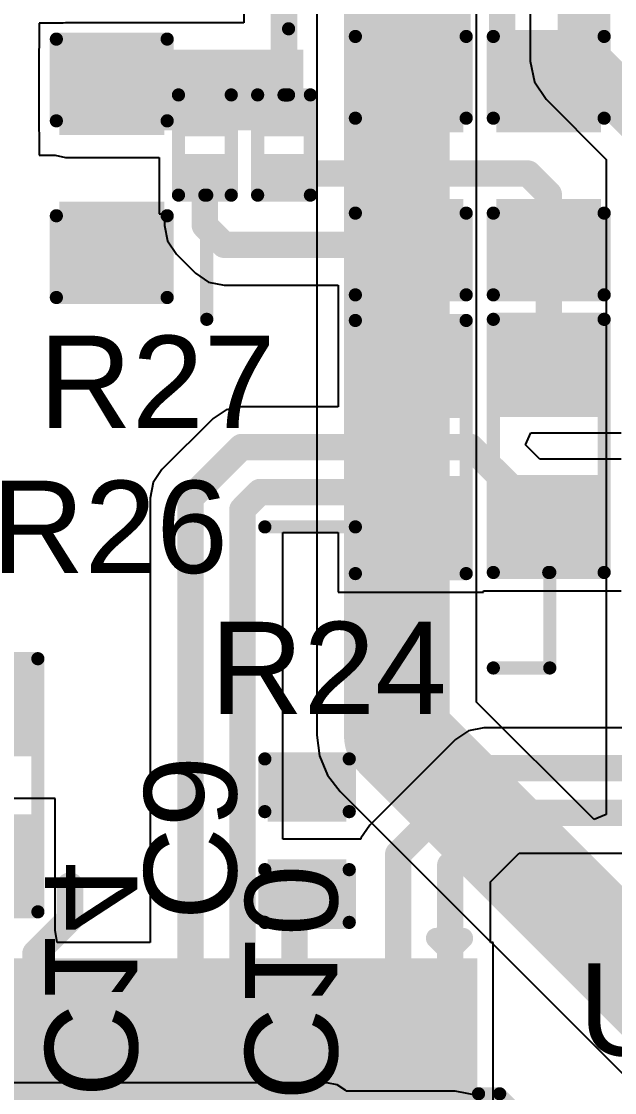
# Model space of a CAD drawing. Header units: inches. Extents: x -0.8 to 12, y -0.1 to 3.7.
# Drawn here: x 0.2898 to 0.5145, y 0.7085 to 1.1147 of the extents above; entities that cross this region are included whole.
import ezdxf

# ---------------------------------------------------------------- set-up
doc = ezdxf.new("R2010")
doc.units = ezdxf.units.IN
doc.header["$MEASUREMENT"] = 0
for name, color, linetype in [('Bottom Layer', 5, 'Continuous'), ('Bottom Overlay', 54, 'Continuous'), ('Top Layer', 1, 'Continuous'), ('Top Overlay', 2, 'Continuous'), ('Top Paste', 8, 'Continuous'), ('Top Solder', 216, 'Continuous')]:
    doc.layers.add(name, color=color, linetype=linetype)
doc.styles.add('Arial', font='', dxfattribs={"height": 0.2})
doc.styles.get('Arial').set_extended_font_data('Arial')

# ---------------------------------------------------------------- blocks, each defined once
blk = doc.blocks.new('48_LQFP__7X7___9')
at = {"layer": 'Top Layer'}
for points in [[(-0.10197, 0.19134), (-0.10197, 0.14331), (-0.11457, 0.14331), (-0.11457, 0.19134)], [(-0.08228, 0.19134), (-0.08228, 0.14331), (-0.09488, 0.14331), (-0.09488, 0.19134)], [(-0.0626, 0.19134), (-0.0626, 0.14331), (-0.0752, 0.14331), (-0.0752, 0.19134)], [(-0.04291, 0.19134), (-0.04291, 0.14331), (-0.05551, 0.14331), (-0.05551, 0.19134)], [(-0.02323, 0.19134), (-0.02323, 0.14331), (-0.03583, 0.14331), (-0.03583, 0.19134)], [(-0.00354, 0.19134), (-0.00354, 0.14331), (-0.01614, 0.14331), (-0.01614, 0.19134)], [(0.01614, 0.19134), (0.01614, 0.14331), (0.00354, 0.14331), (0.00354, 0.19134)], [(0.03583, 0.19134), (0.03583, 0.14331), (0.02323, 0.14331), (0.02323, 0.19134)], [(0.05551, 0.19134), (0.05551, 0.14331), (0.04291, 0.14331), (0.04291, 0.19134)], [(0.0752, 0.19134), (0.0752, 0.14331), (0.0626, 0.14331), (0.0626, 0.19134)], [(0.09488, 0.19134), (0.09488, 0.14331), (0.08228, 0.14331), (0.08228, 0.19134)], [(0.11457, 0.19134), (0.11457, 0.14331), (0.10197, 0.14331), (0.10197, 0.19134)], [(-0.14331, 0.11457), (-0.14331, 0.10197), (-0.19134, 0.10197), (-0.19134, 0.11457)], [(0.19134, 0.11457), (0.19134, 0.10197), (0.14331, 0.10197), (0.14331, 0.11457)], [(-0.14331, 0.09488), (-0.14331, 0.08228), (-0.19134, 0.08228), (-0.19134, 0.09488)], [(0.19134, 0.09488), (0.19134, 0.08228), (0.14331, 0.08228), (0.14331, 0.09488)], [(-0.14331, 0.0752), (-0.14331, 0.0626), (-0.19134, 0.0626), (-0.19134, 0.0752)], [(0.19134, 0.0752), (0.19134, 0.0626), (0.14331, 0.0626), (0.14331, 0.0752)], [(-0.14331, 0.05551), (-0.14331, 0.04291), (-0.19134, 0.04291), (-0.19134, 0.05551)], [(0.19134, 0.05551), (0.19134, 0.04291), (0.14331, 0.04291), (0.14331, 0.05551)], [(-0.14331, 0.03583), (-0.14331, 0.02323), (-0.19134, 0.02323), (-0.19134, 0.03583)], [(0.19134, 0.03583), (0.19134, 0.02323), (0.14331, 0.02323), (0.14331, 0.03583)], [(-0.14331, 0.01614), (-0.14331, 0.00354), (-0.19134, 0.00354), (-0.19134, 0.01614)], [(0.19134, 0.01614), (0.19134, 0.00354), (0.14331, 0.00354), (0.14331, 0.01614)], [(-0.14331, -0.00354), (-0.14331, -0.01614), (-0.19134, -0.01614), (-0.19134, -0.00354)], [(0.19134, -0.00354), (0.19134, -0.01614), (0.14331, -0.01614), (0.14331, -0.00354)], [(-0.14331, -0.02323), (-0.14331, -0.03583), (-0.19134, -0.03583), (-0.19134, -0.02323)], [(0.19134, -0.02323), (0.19134, -0.03583), (0.14331, -0.03583), (0.14331, -0.02323)], [(-0.14331, -0.04291), (-0.14331, -0.05551), (-0.19134, -0.05551), (-0.19134, -0.04291)], [(0.19134, -0.04291), (0.19134, -0.05551), (0.14331, -0.05551), (0.14331, -0.04291)], [(-0.14331, -0.0626), (-0.14331, -0.0752), (-0.19134, -0.0752), (-0.19134, -0.0626)], [(0.19134, -0.0626), (0.19134, -0.0752), (0.14331, -0.0752), (0.14331, -0.0626)], [(-0.14331, -0.08228), (-0.14331, -0.09488), (-0.19134, -0.09488), (-0.19134, -0.08228)], [(0.19134, -0.08228), (0.19134, -0.09488), (0.14331, -0.09488), (0.14331, -0.08228)], [(-0.14331, -0.10197), (-0.14331, -0.11457), (-0.19134, -0.11457), (-0.19134, -0.10197)], [(0.19134, -0.10197), (0.19134, -0.11457), (0.14331, -0.11457), (0.14331, -0.10197)], [(-0.10197, -0.14331), (-0.10197, -0.19134), (-0.11457, -0.19134), (-0.11457, -0.14331)], [(-0.08228, -0.14331), (-0.08228, -0.19134), (-0.09488, -0.19134), (-0.09488, -0.14331)], [(-0.0626, -0.14331), (-0.0626, -0.19134), (-0.0752, -0.19134), (-0.0752, -0.14331)], [(-0.04291, -0.14331), (-0.04291, -0.19134), (-0.05551, -0.19134), (-0.05551, -0.14331)], [(-0.02323, -0.14331), (-0.02323, -0.19134), (-0.03583, -0.19134), (-0.03583, -0.14331)], [(-0.00354, -0.14331), (-0.00354, -0.19134), (-0.01614, -0.19134), (-0.01614, -0.14331)], [(0.01614, -0.14331), (0.01614, -0.19134), (0.00354, -0.19134), (0.00354, -0.14331)], [(0.03583, -0.14331), (0.03583, -0.19134), (0.02323, -0.19134), (0.02323, -0.14331)], [(0.05551, -0.14331), (0.05551, -0.19134), (0.04291, -0.19134), (0.04291, -0.14331)], [(0.0752, -0.14331), (0.0752, -0.19134), (0.0626, -0.19134), (0.0626, -0.14331)], [(0.09488, -0.14331), (0.09488, -0.19134), (0.08228, -0.19134), (0.08228, -0.14331)], [(0.11457, -0.14331), (0.11457, -0.19134), (0.10197, -0.19134), (0.10197, -0.14331)]]:
    blk.add_hatch(color=1, dxfattribs=at).paths.add_polyline_path(points)
at = {"layer": 'Top Overlay'}
blk.add_hatch(color=2, dxfattribs=at).paths.add_polyline_path([(-0.14, 0.10099), (-0.131, 0.10099), (-0.131, 0.11799), (-0.14, 0.11799)])
at = {"layer": 'Top Paste'}
for points in [[(-0.10197, 0.19134), (-0.10197, 0.14331), (-0.11457, 0.14331), (-0.11457, 0.19134)], [(-0.08228, 0.19134), (-0.08228, 0.14331), (-0.09488, 0.14331), (-0.09488, 0.19134)], [(-0.0626, 0.19134), (-0.0626, 0.14331), (-0.0752, 0.14331), (-0.0752, 0.19134)], [(-0.04291, 0.19134), (-0.04291, 0.14331), (-0.05551, 0.14331), (-0.05551, 0.19134)], [(-0.02323, 0.19134), (-0.02323, 0.14331), (-0.03583, 0.14331), (-0.03583, 0.19134)], [(-0.00354, 0.19134), (-0.00354, 0.14331), (-0.01614, 0.14331), (-0.01614, 0.19134)], [(0.01614, 0.19134), (0.01614, 0.14331), (0.00354, 0.14331), (0.00354, 0.19134)], [(0.03583, 0.19134), (0.03583, 0.14331), (0.02323, 0.14331), (0.02323, 0.19134)], [(0.05551, 0.19134), (0.05551, 0.14331), (0.04291, 0.14331), (0.04291, 0.19134)], [(0.0752, 0.19134), (0.0752, 0.14331), (0.0626, 0.14331), (0.0626, 0.19134)], [(0.09488, 0.19134), (0.09488, 0.14331), (0.08228, 0.14331), (0.08228, 0.19134)], [(0.11457, 0.19134), (0.11457, 0.14331), (0.10197, 0.14331), (0.10197, 0.19134)], [(-0.14331, 0.11457), (-0.14331, 0.10197), (-0.19134, 0.10197), (-0.19134, 0.11457)], [(0.19134, 0.11457), (0.19134, 0.10197), (0.14331, 0.10197), (0.14331, 0.11457)], [(-0.14331, 0.09488), (-0.14331, 0.08228), (-0.19134, 0.08228), (-0.19134, 0.09488)], [(0.19134, 0.09488), (0.19134, 0.08228), (0.14331, 0.08228), (0.14331, 0.09488)], [(-0.14331, 0.0752), (-0.14331, 0.0626), (-0.19134, 0.0626), (-0.19134, 0.0752)], [(0.19134, 0.0752), (0.19134, 0.0626), (0.14331, 0.0626), (0.14331, 0.0752)], [(-0.14331, 0.05551), (-0.14331, 0.04291), (-0.19134, 0.04291), (-0.19134, 0.05551)], [(0.19134, 0.05551), (0.19134, 0.04291), (0.14331, 0.04291), (0.14331, 0.05551)], [(-0.14331, 0.03583), (-0.14331, 0.02323), (-0.19134, 0.02323), (-0.19134, 0.03583)], [(0.19134, 0.03583), (0.19134, 0.02323), (0.14331, 0.02323), (0.14331, 0.03583)], [(-0.14331, 0.01614), (-0.14331, 0.00354), (-0.19134, 0.00354), (-0.19134, 0.01614)], [(0.19134, 0.01614), (0.19134, 0.00354), (0.14331, 0.00354), (0.14331, 0.01614)], [(-0.14331, -0.00354), (-0.14331, -0.01614), (-0.19134, -0.01614), (-0.19134, -0.00354)], [(0.19134, -0.00354), (0.19134, -0.01614), (0.14331, -0.01614), (0.14331, -0.00354)], [(-0.14331, -0.02323), (-0.14331, -0.03583), (-0.19134, -0.03583), (-0.19134, -0.02323)], [(0.19134, -0.02323), (0.19134, -0.03583), (0.14331, -0.03583), (0.14331, -0.02323)], [(-0.14331, -0.04291), (-0.14331, -0.05551), (-0.19134, -0.05551), (-0.19134, -0.04291)], [(0.19134, -0.04291), (0.19134, -0.05551), (0.14331, -0.05551), (0.14331, -0.04291)], [(-0.14331, -0.0626), (-0.14331, -0.0752), (-0.19134, -0.0752), (-0.19134, -0.0626)], [(0.19134, -0.0626), (0.19134, -0.0752), (0.14331, -0.0752), (0.14331, -0.0626)], [(-0.14331, -0.08228), (-0.14331, -0.09488), (-0.19134, -0.09488), (-0.19134, -0.08228)], [(0.19134, -0.08228), (0.19134, -0.09488), (0.14331, -0.09488), (0.14331, -0.08228)], [(-0.14331, -0.10197), (-0.14331, -0.11457), (-0.19134, -0.11457), (-0.19134, -0.10197)], [(0.19134, -0.10197), (0.19134, -0.11457), (0.14331, -0.11457), (0.14331, -0.10197)], [(-0.10197, -0.14331), (-0.10197, -0.19134), (-0.11457, -0.19134), (-0.11457, -0.14331)], [(-0.08228, -0.14331), (-0.08228, -0.19134), (-0.09488, -0.19134), (-0.09488, -0.14331)], [(-0.0626, -0.14331), (-0.0626, -0.19134), (-0.0752, -0.19134), (-0.0752, -0.14331)], [(-0.04291, -0.14331), (-0.04291, -0.19134), (-0.05551, -0.19134), (-0.05551, -0.14331)], [(-0.02323, -0.14331), (-0.02323, -0.19134), (-0.03583, -0.19134), (-0.03583, -0.14331)], [(-0.00354, -0.14331), (-0.00354, -0.19134), (-0.01614, -0.19134), (-0.01614, -0.14331)], [(0.01614, -0.14331), (0.01614, -0.19134), (0.00354, -0.19134), (0.00354, -0.14331)], [(0.03583, -0.14331), (0.03583, -0.19134), (0.02323, -0.19134), (0.02323, -0.14331)], [(0.05551, -0.14331), (0.05551, -0.19134), (0.04291, -0.19134), (0.04291, -0.14331)], [(0.0752, -0.14331), (0.0752, -0.19134), (0.0626, -0.19134), (0.0626, -0.14331)], [(0.09488, -0.14331), (0.09488, -0.19134), (0.08228, -0.19134), (0.08228, -0.14331)], [(0.11457, -0.14331), (0.11457, -0.19134), (0.10197, -0.19134), (0.10197, -0.14331)]]:
    blk.add_hatch(color=8, dxfattribs=at).paths.add_polyline_path(points)
at = {"layer": 'Top Solder'}
for points in [[(-0.09797, 0.19534), (-0.09797, 0.13931), (-0.11857, 0.13931), (-0.11857, 0.19534)], [(-0.07828, 0.19534), (-0.07828, 0.13931), (-0.09888, 0.13931), (-0.09888, 0.19534)], [(-0.0586, 0.19534), (-0.0586, 0.13931), (-0.0792, 0.13931), (-0.0792, 0.19534)], [(-0.03891, 0.19534), (-0.03891, 0.13931), (-0.05951, 0.13931), (-0.05951, 0.19534)], [(-0.01923, 0.19534), (-0.01923, 0.13931), (-0.03983, 0.13931), (-0.03983, 0.19534)], [(0.00046, 0.19534), (0.00046, 0.13931), (-0.02014, 0.13931), (-0.02014, 0.19534)], [(0.02014, 0.19534), (0.02014, 0.13931), (-0.00046, 0.13931), (-0.00046, 0.19534)], [(0.03983, 0.19534), (0.03983, 0.13931), (0.01923, 0.13931), (0.01923, 0.19534)], [(0.05951, 0.19534), (0.05951, 0.13931), (0.03891, 0.13931), (0.03891, 0.19534)], [(0.0792, 0.19534), (0.0792, 0.13931), (0.0586, 0.13931), (0.0586, 0.19534)], [(0.09888, 0.19534), (0.09888, 0.13931), (0.07828, 0.13931), (0.07828, 0.19534)], [(0.11857, 0.19534), (0.11857, 0.13931), (0.09797, 0.13931), (0.09797, 0.19534)], [(-0.13931, 0.11857), (-0.13931, 0.09797), (-0.19534, 0.09797), (-0.19534, 0.11857)], [(0.19534, 0.11857), (0.19534, 0.09797), (0.13931, 0.09797), (0.13931, 0.11857)], [(-0.13931, 0.09888), (-0.13931, 0.07828), (-0.19534, 0.07828), (-0.19534, 0.09888)], [(0.19534, 0.09888), (0.19534, 0.07828), (0.13931, 0.07828), (0.13931, 0.09888)], [(-0.13931, 0.0792), (-0.13931, 0.0586), (-0.19534, 0.0586), (-0.19534, 0.0792)], [(0.19534, 0.0792), (0.19534, 0.0586), (0.13931, 0.0586), (0.13931, 0.0792)], [(-0.13931, 0.05951), (-0.13931, 0.03891), (-0.19534, 0.03891), (-0.19534, 0.05951)], [(0.19534, 0.05951), (0.19534, 0.03891), (0.13931, 0.03891), (0.13931, 0.05951)], [(-0.13931, 0.03983), (-0.13931, 0.01923), (-0.19534, 0.01923), (-0.19534, 0.03983)], [(0.19534, 0.03983), (0.19534, 0.01923), (0.13931, 0.01923), (0.13931, 0.03983)], [(-0.13931, 0.02014), (-0.13931, -0.00046), (-0.19534, -0.00046), (-0.19534, 0.02014)], [(0.19534, 0.02014), (0.19534, -0.00046), (0.13931, -0.00046), (0.13931, 0.02014)], [(-0.13931, 0.00046), (-0.13931, -0.02014), (-0.19534, -0.02014), (-0.19534, 0.00046)], [(0.19534, 0.00046), (0.19534, -0.02014), (0.13931, -0.02014), (0.13931, 0.00046)], [(-0.13931, -0.01923), (-0.13931, -0.03983), (-0.19534, -0.03983), (-0.19534, -0.01923)], [(0.19534, -0.01923), (0.19534, -0.03983), (0.13931, -0.03983), (0.13931, -0.01923)], [(-0.13931, -0.03891), (-0.13931, -0.05951), (-0.19534, -0.05951), (-0.19534, -0.03891)], [(0.19534, -0.03891), (0.19534, -0.05951), (0.13931, -0.05951), (0.13931, -0.03891)], [(-0.13931, -0.0586), (-0.13931, -0.0792), (-0.19534, -0.0792), (-0.19534, -0.0586)], [(0.19534, -0.0586), (0.19534, -0.0792), (0.13931, -0.0792), (0.13931, -0.0586)], [(-0.13931, -0.07828), (-0.13931, -0.09888), (-0.19534, -0.09888), (-0.19534, -0.07828)], [(0.19534, -0.07828), (0.19534, -0.09888), (0.13931, -0.09888), (0.13931, -0.07828)], [(-0.13931, -0.09797), (-0.13931, -0.11857), (-0.19534, -0.11857), (-0.19534, -0.09797)], [(0.19534, -0.09797), (0.19534, -0.11857), (0.13931, -0.11857), (0.13931, -0.09797)], [(-0.09797, -0.13931), (-0.09797, -0.19534), (-0.11857, -0.19534), (-0.11857, -0.13931)], [(-0.07828, -0.13931), (-0.07828, -0.19534), (-0.09888, -0.19534), (-0.09888, -0.13931)], [(-0.0586, -0.13931), (-0.0586, -0.19534), (-0.0792, -0.19534), (-0.0792, -0.13931)], [(-0.03891, -0.13931), (-0.03891, -0.19534), (-0.05951, -0.19534), (-0.05951, -0.13931)], [(-0.01923, -0.13931), (-0.01923, -0.19534), (-0.03983, -0.19534), (-0.03983, -0.13931)], [(0.00046, -0.13931), (0.00046, -0.19534), (-0.02014, -0.19534), (-0.02014, -0.13931)], [(0.02014, -0.13931), (0.02014, -0.19534), (-0.00046, -0.19534), (-0.00046, -0.13931)], [(0.03983, -0.13931), (0.03983, -0.19534), (0.01923, -0.19534), (0.01923, -0.13931)], [(0.05951, -0.13931), (0.05951, -0.19534), (0.03891, -0.19534), (0.03891, -0.13931)], [(0.0792, -0.13931), (0.0792, -0.19534), (0.0586, -0.19534), (0.0586, -0.13931)], [(0.09888, -0.13931), (0.09888, -0.19534), (0.07828, -0.19534), (0.07828, -0.13931)], [(0.11857, -0.13931), (0.11857, -0.19534), (0.09797, -0.19534), (0.09797, -0.13931)]]:
    blk.add_hatch(color=216, dxfattribs=at).paths.add_polyline_path(points)
at = {"layer": 'Top Overlay'}
for points, const_width in [([(-0.144, 0.127), (-0.13, 0.141)], 0.005), ([(-0.119, 0.141), (-0.13, 0.141)], 0.005), ([(0.13, 0.141), (0.119, 0.141)], 0.005), ([(0.144, 0.127), (0.13, 0.141)], 0.005), ([(-0.144, 0.119), (-0.144, 0.127)], 0.005), ([(0.144, 0.119), (0.144, 0.127)], 0.005), ([(-0.198, 0.108), (-0.203, 0.113)], 0.00787), ([(-0.203, 0.103), (-0.203, 0.113)], 0.00787), ([(-0.203, 0.103), (-0.198, 0.108)], 0.00787), ([(-0.144, -0.127), (-0.144, -0.119)], 0.005), ([(0.144, -0.127), (0.144, -0.119)], 0.005), ([(-0.13, -0.141), (-0.144, -0.127)], 0.005), ([(0.13, -0.141), (0.144, -0.127)], 0.005), ([(-0.119, -0.141), (-0.13, -0.141)], 0.005), ([(0.13, -0.141), (0.119, -0.141)], 0.005)]:
    blk.add_lwpolyline(points, dxfattribs=dict(at, const_width=const_width))
for points, const_width in [([(-0.13125, 0.141, 1), (-0.12875, 0.141, 1)], 0.0025), ([(-0.13125, 0.141, 1), (-0.12875, 0.141, 1)], 0.0025), ([(-0.12025, 0.141, 1), (-0.11775, 0.141, 1)], 0.0025), ([(0.11775, 0.141, 1), (0.12025, 0.141, 1)], 0.0025), ([(0.12875, 0.141, 1), (0.13125, 0.141, 1)], 0.0025), ([(0.12875, 0.141, 1), (0.13125, 0.141, 1)], 0.0025), ([(-0.14525, 0.127, 1), (-0.14275, 0.127, 1)], 0.0025), ([(-0.14525, 0.127, 1), (-0.14275, 0.127, 1)], 0.0025), ([(0.14275, 0.127, 1), (0.14525, 0.127, 1)], 0.0025), ([(0.14275, 0.127, 1), (0.14525, 0.127, 1)], 0.0025), ([(-0.14525, 0.119, 1), (-0.14275, 0.119, 1)], 0.0025), ([(0.14275, 0.119, 1), (0.14525, 0.119, 1)], 0.0025), ([(-0.20497, 0.113, 1), (-0.20103, 0.113, 1)], 0.00394), ([(-0.20497, 0.113, 1), (-0.20103, 0.113, 1)], 0.00394), ([(-0.19997, 0.108, 1), (-0.19603, 0.108, 1)], 0.00394), ([(-0.19997, 0.108, 1), (-0.19603, 0.108, 1)], 0.00394), ([(-0.20497, 0.103, 1), (-0.20103, 0.103, 1)], 0.00394), ([(-0.20497, 0.103, 1), (-0.20103, 0.103, 1)], 0.00394), ([(-0.14525, -0.119, 1), (-0.14275, -0.119, 1)], 0.0025), ([(0.14275, -0.119, 1), (0.14525, -0.119, 1)], 0.0025), ([(-0.14525, -0.127, 1), (-0.14275, -0.127, 1)], 0.0025), ([(-0.14525, -0.127, 1), (-0.14275, -0.127, 1)], 0.0025), ([(0.14275, -0.127, 1), (0.14525, -0.127, 1)], 0.0025), ([(0.14275, -0.127, 1), (0.14525, -0.127, 1)], 0.0025), ([(-0.13125, -0.141, 1), (-0.12875, -0.141, 1)], 0.0025), ([(-0.13125, -0.141, 1), (-0.12875, -0.141, 1)], 0.0025), ([(-0.12025, -0.141, 1), (-0.11775, -0.141, 1)], 0.0025), ([(0.11775, -0.141, 1), (0.12025, -0.141, 1)], 0.0025), ([(0.12875, -0.141, 1), (0.13125, -0.141, 1)], 0.0025), ([(0.12875, -0.141, 1), (0.13125, -0.141, 1)], 0.0025)]:
    blk.add_lwpolyline(points, format="xyb", close=True, dxfattribs=dict(at, const_width=const_width))
blk = doc.blocks.new('RES_0603_20')
at = {"layer": 'Top Layer'}
for points in [[(-0.015, 0.0175), (-0.015, -0.0175), (-0.045, -0.0175), (-0.045, 0.0175)], [(0.045, 0.0175), (0.045, -0.0175), (0.015, -0.0175), (0.015, 0.0175)]]:
    blk.add_hatch(color=1, dxfattribs=at).paths.add_polyline_path(points)
at = {"layer": 'Top Paste'}
for points in [[(-0.015, 0.0175), (-0.015, -0.0175), (-0.045, -0.0175), (-0.045, 0.0175)], [(0.045, 0.0175), (0.045, -0.0175), (0.015, -0.0175), (0.015, 0.0175)]]:
    blk.add_hatch(color=8, dxfattribs=at).paths.add_polyline_path(points)
at = {"layer": 'Top Solder'}
for points in [[(-0.011, 0.0215), (-0.011, -0.0215), (-0.049, -0.0215), (-0.049, 0.0215)], [(0.049, 0.0215), (0.049, -0.0215), (0.011, -0.0215), (0.011, 0.0215)]]:
    blk.add_hatch(color=216, dxfattribs=at).paths.add_polyline_path(points)
at = {"layer": 'Top Overlay', "const_width": 0.005}
for points in [[(0.048, 0.021), (-0.048, 0.021)], [(-0.048, -0.021), (-0.048, 0.021)], [(0.048, -0.021), (0.048, 0.021)], [(0.048, -0.021), (-0.048, -0.021)]]:
    blk.add_lwpolyline(points, dxfattribs=at)
at = {"layer": 'Top Overlay', "const_width": 0.0025}
for points in [[(-0.04925, 0.021, 1), (-0.04675, 0.021, 1)], [(-0.04925, 0.021, 1), (-0.04675, 0.021, 1)], [(0.04675, 0.021, 1), (0.04925, 0.021, 1)], [(0.04675, 0.021, 1), (0.04925, 0.021, 1)], [(-0.04925, -0.021, 1), (-0.04675, -0.021, 1)], [(-0.04925, -0.021, 1), (-0.04675, -0.021, 1)], [(0.04675, -0.021, 1), (0.04925, -0.021, 1)], [(0.04675, -0.021, 1), (0.04925, -0.021, 1)]]:
    blk.add_lwpolyline(points, format="xyb", close=True, dxfattribs=at)
blk = doc.blocks.new('RES_0201_28')
at = {"layer": 'Top Layer'}
for points in [[(-0.01614, 0.00728), (-0.00551, 0.00728), (-0.00551, -0.00728), (-0.01614, -0.00728)], [(0.00551, 0.00728), (0.01614, 0.00728), (0.01614, -0.00728), (0.00551, -0.00728)]]:
    blk.add_hatch(color=1, dxfattribs=at).paths.add_polyline_path(points)
at = {"layer": 'Top Paste'}
for points in [[(-0.01614, 0.00728), (-0.00551, 0.00728), (-0.00551, -0.00728), (-0.01614, -0.00728)], [(0.00551, 0.00728), (0.01614, 0.00728), (0.01614, -0.00728), (0.00551, -0.00728)]]:
    blk.add_hatch(color=8, dxfattribs=at).paths.add_polyline_path(points)
at = {"layer": 'Top Solder'}
for points in [[(-0.01831, 0.00945), (-0.00335, 0.00945), (-0.00335, -0.00945), (-0.01831, -0.00945)], [(0.00335, 0.00945), (0.01831, 0.00945), (0.01831, -0.00945), (0.00335, -0.00945)]]:
    blk.add_hatch(color=216, dxfattribs=at).paths.add_polyline_path(points)
at = {"layer": 'Top Overlay', "const_width": 0.005}
for points in [[(0.019, 0.01), (-0.019, 0.01)], [(-0.019, -0.01), (-0.019, 0.01)], [(0.019, -0.01), (0.019, 0.01)], [(0.019, -0.01), (-0.019, -0.01)]]:
    blk.add_lwpolyline(points, dxfattribs=at)
at = {"layer": 'Top Overlay', "const_width": 0.0025}
for points in [[(-0.02025, 0.01, 1), (-0.01775, 0.01, 1)], [(-0.02025, 0.01, 1), (-0.01775, 0.01, 1)], [(0.01775, 0.01, 1), (0.02025, 0.01, 1)], [(0.01775, 0.01, 1), (0.02025, 0.01, 1)], [(-0.02025, -0.01, 1), (-0.01775, -0.01, 1)], [(-0.02025, -0.01, 1), (-0.01775, -0.01, 1)], [(0.01775, -0.01, 1), (0.02025, -0.01, 1)], [(0.01775, -0.01, 1), (0.02025, -0.01, 1)]]:
    blk.add_lwpolyline(points, format="xyb", close=True, dxfattribs=at)
blk = doc.blocks.new('RES_0201_29')
at = {"layer": 'Top Layer'}
for points in [[(-0.01614, 0.00728), (-0.00551, 0.00728), (-0.00551, -0.00728), (-0.01614, -0.00728)], [(0.00551, 0.00728), (0.01614, 0.00728), (0.01614, -0.00728), (0.00551, -0.00728)]]:
    blk.add_hatch(color=1, dxfattribs=at).paths.add_polyline_path(points)
at = {"layer": 'Top Paste'}
for points in [[(-0.01614, 0.00728), (-0.00551, 0.00728), (-0.00551, -0.00728), (-0.01614, -0.00728)], [(0.00551, 0.00728), (0.01614, 0.00728), (0.01614, -0.00728), (0.00551, -0.00728)]]:
    blk.add_hatch(color=8, dxfattribs=at).paths.add_polyline_path(points)
at = {"layer": 'Top Solder'}
for points in [[(-0.01831, 0.00945), (-0.00335, 0.00945), (-0.00335, -0.00945), (-0.01831, -0.00945)], [(0.00335, 0.00945), (0.01831, 0.00945), (0.01831, -0.00945), (0.00335, -0.00945)]]:
    blk.add_hatch(color=216, dxfattribs=at).paths.add_polyline_path(points)
at = {"layer": 'Top Overlay', "const_width": 0.005}
for points in [[(0.019, 0.01), (-0.019, 0.01)], [(-0.019, -0.01), (-0.019, 0.01)], [(0.019, -0.01), (0.019, 0.01)], [(0.019, -0.01), (-0.019, -0.01)]]:
    blk.add_lwpolyline(points, dxfattribs=at)
at = {"layer": 'Top Overlay', "const_width": 0.0025}
for points in [[(-0.02025, 0.01, 1), (-0.01775, 0.01, 1)], [(-0.02025, 0.01, 1), (-0.01775, 0.01, 1)], [(0.01775, 0.01, 1), (0.02025, 0.01, 1)], [(0.01775, 0.01, 1), (0.02025, 0.01, 1)], [(-0.02025, -0.01, 1), (-0.01775, -0.01, 1)], [(-0.02025, -0.01, 1), (-0.01775, -0.01, 1)], [(0.01775, -0.01, 1), (0.02025, -0.01, 1)], [(0.01775, -0.01, 1), (0.02025, -0.01, 1)]]:
    blk.add_lwpolyline(points, format="xyb", close=True, dxfattribs=at)
blk = doc.blocks.new('RES_0603_30')
at = {"layer": 'Top Layer'}
for points in [[(-0.015, 0.0175), (-0.015, -0.0175), (-0.045, -0.0175), (-0.045, 0.0175)], [(0.045, 0.0175), (0.045, -0.0175), (0.015, -0.0175), (0.015, 0.0175)]]:
    blk.add_hatch(color=1, dxfattribs=at).paths.add_polyline_path(points)
at = {"layer": 'Top Paste'}
for points in [[(-0.015, 0.0175), (-0.015, -0.0175), (-0.045, -0.0175), (-0.045, 0.0175)], [(0.045, 0.0175), (0.045, -0.0175), (0.015, -0.0175), (0.015, 0.0175)]]:
    blk.add_hatch(color=8, dxfattribs=at).paths.add_polyline_path(points)
at = {"layer": 'Top Solder'}
for points in [[(-0.011, 0.0215), (-0.011, -0.0215), (-0.049, -0.0215), (-0.049, 0.0215)], [(0.049, 0.0215), (0.049, -0.0215), (0.011, -0.0215), (0.011, 0.0215)]]:
    blk.add_hatch(color=216, dxfattribs=at).paths.add_polyline_path(points)
at = {"layer": 'Top Overlay', "const_width": 0.005}
for points in [[(0.048, 0.021), (-0.048, 0.021)], [(-0.048, -0.021), (-0.048, 0.021)], [(0.048, -0.021), (0.048, 0.021)], [(0.048, -0.021), (-0.048, -0.021)]]:
    blk.add_lwpolyline(points, dxfattribs=at)
at = {"layer": 'Top Overlay', "const_width": 0.0025}
for points in [[(-0.04925, 0.021, 1), (-0.04675, 0.021, 1)], [(-0.04925, 0.021, 1), (-0.04675, 0.021, 1)], [(0.04675, 0.021, 1), (0.04925, 0.021, 1)], [(0.04675, 0.021, 1), (0.04925, 0.021, 1)], [(-0.04925, -0.021, 1), (-0.04675, -0.021, 1)], [(-0.04925, -0.021, 1), (-0.04675, -0.021, 1)], [(0.04675, -0.021, 1), (0.04925, -0.021, 1)], [(0.04675, -0.021, 1), (0.04925, -0.021, 1)]]:
    blk.add_lwpolyline(points, format="xyb", close=True, dxfattribs=at)
blk = doc.blocks.new('RES_0603_31')
at = {"layer": 'Top Layer'}
for points in [[(-0.015, 0.0175), (-0.015, -0.0175), (-0.045, -0.0175), (-0.045, 0.0175)], [(0.045, 0.0175), (0.045, -0.0175), (0.015, -0.0175), (0.015, 0.0175)]]:
    blk.add_hatch(color=1, dxfattribs=at).paths.add_polyline_path(points)
at = {"layer": 'Top Paste'}
for points in [[(-0.015, 0.0175), (-0.015, -0.0175), (-0.045, -0.0175), (-0.045, 0.0175)], [(0.045, 0.0175), (0.045, -0.0175), (0.015, -0.0175), (0.015, 0.0175)]]:
    blk.add_hatch(color=8, dxfattribs=at).paths.add_polyline_path(points)
at = {"layer": 'Top Solder'}
for points in [[(-0.011, 0.0215), (-0.011, -0.0215), (-0.049, -0.0215), (-0.049, 0.0215)], [(0.049, 0.0215), (0.049, -0.0215), (0.011, -0.0215), (0.011, 0.0215)]]:
    blk.add_hatch(color=216, dxfattribs=at).paths.add_polyline_path(points)
at = {"layer": 'Top Overlay', "const_width": 0.005}
for points in [[(-0.048, -0.021), (-0.048, 0.021)], [(0.048, 0.021), (-0.048, 0.021)], [(0.048, -0.021), (0.048, 0.021)], [(0.048, -0.021), (-0.048, -0.021)]]:
    blk.add_lwpolyline(points, dxfattribs=at)
at = {"layer": 'Top Overlay', "const_width": 0.0025}
for points in [[(-0.04925, 0.021, 1), (-0.04675, 0.021, 1)], [(-0.04925, 0.021, 1), (-0.04675, 0.021, 1)], [(0.04675, 0.021, 1), (0.04925, 0.021, 1)], [(0.04675, 0.021, 1), (0.04925, 0.021, 1)], [(-0.04925, -0.021, 1), (-0.04675, -0.021, 1)], [(-0.04925, -0.021, 1), (-0.04675, -0.021, 1)], [(0.04675, -0.021, 1), (0.04925, -0.021, 1)], [(0.04675, -0.021, 1), (0.04925, -0.021, 1)]]:
    blk.add_lwpolyline(points, format="xyb", close=True, dxfattribs=at)
blk = doc.blocks.new('CAP_0603_64')
at = {"layer": 'Top Layer'}
for points in [[(-0.015, 0.0175), (-0.015, -0.0175), (-0.045, -0.0175), (-0.045, 0.0175)], [(0.045, 0.0175), (0.045, -0.0175), (0.015, -0.0175), (0.015, 0.0175)]]:
    blk.add_hatch(color=1, dxfattribs=at).paths.add_polyline_path(points)
at = {"layer": 'Top Paste'}
for points in [[(-0.015, 0.0175), (-0.015, -0.0175), (-0.045, -0.0175), (-0.045, 0.0175)], [(0.045, 0.0175), (0.045, -0.0175), (0.015, -0.0175), (0.015, 0.0175)]]:
    blk.add_hatch(color=8, dxfattribs=at).paths.add_polyline_path(points)
at = {"layer": 'Top Solder'}
for points in [[(-0.01264, 0.01986), (-0.01264, -0.01986), (-0.04736, -0.01986), (-0.04736, 0.01986)], [(0.04736, 0.01986), (0.04736, -0.01986), (0.01264, -0.01986), (0.01264, 0.01986)]]:
    blk.add_hatch(color=216, dxfattribs=at).paths.add_polyline_path(points)
at = {"layer": 'Top Overlay', "const_width": 0.005}
for points in [[(-0.049, 0.021), (-0.018, 0.021)], [(-0.049, 0.021), (-0.049, -0.021)], [(0.018, 0.021), (0.049, 0.021)], [(0.049, 0.021), (0.049, -0.021)], [(-0.049, -0.021), (-0.018, -0.021)], [(0.018, -0.021), (0.049, -0.021)]]:
    blk.add_lwpolyline(points, dxfattribs=at)
at = {"layer": 'Top Overlay', "const_width": 0.0025}
for points in [[(-0.05025, 0.021, 1), (-0.04775, 0.021, 1)], [(-0.05025, 0.021, 1), (-0.04775, 0.021, 1)], [(-0.01925, 0.021, 1), (-0.01675, 0.021, 1)], [(0.01675, 0.021, 1), (0.01925, 0.021, 1)], [(0.04775, 0.021, 1), (0.05025, 0.021, 1)], [(0.04775, 0.021, 1), (0.05025, 0.021, 1)], [(-0.05025, -0.021, 1), (-0.04775, -0.021, 1)], [(-0.05025, -0.021, 1), (-0.04775, -0.021, 1)], [(-0.01925, -0.021, 1), (-0.01675, -0.021, 1)], [(0.01675, -0.021, 1), (0.01925, -0.021, 1)], [(0.04775, -0.021, 1), (0.05025, -0.021, 1)], [(0.04775, -0.021, 1), (0.05025, -0.021, 1)]]:
    blk.add_lwpolyline(points, format="xyb", close=True, dxfattribs=at)
blk = doc.blocks.new('CAP_0603_65')
at = {"layer": 'Top Layer'}
for points in [[(-0.015, 0.0175), (-0.015, -0.0175), (-0.045, -0.0175), (-0.045, 0.0175)], [(0.045, 0.0175), (0.045, -0.0175), (0.015, -0.0175), (0.015, 0.0175)]]:
    blk.add_hatch(color=1, dxfattribs=at).paths.add_polyline_path(points)
at = {"layer": 'Top Paste'}
for points in [[(-0.015, 0.0175), (-0.015, -0.0175), (-0.045, -0.0175), (-0.045, 0.0175)], [(0.045, 0.0175), (0.045, -0.0175), (0.015, -0.0175), (0.015, 0.0175)]]:
    blk.add_hatch(color=8, dxfattribs=at).paths.add_polyline_path(points)
at = {"layer": 'Top Solder'}
for points in [[(-0.01264, 0.01986), (-0.01264, -0.01986), (-0.04736, -0.01986), (-0.04736, 0.01986)], [(0.04736, 0.01986), (0.04736, -0.01986), (0.01264, -0.01986), (0.01264, 0.01986)]]:
    blk.add_hatch(color=216, dxfattribs=at).paths.add_polyline_path(points)
at = {"layer": 'Top Overlay', "const_width": 0.005}
for points in [[(-0.049, -0.021), (-0.049, 0.021)], [(-0.018, 0.021), (-0.049, 0.021)], [(0.049, 0.021), (0.018, 0.021)], [(0.049, -0.021), (0.049, 0.021)], [(-0.018, -0.021), (-0.049, -0.021)], [(0.049, -0.021), (0.018, -0.021)]]:
    blk.add_lwpolyline(points, dxfattribs=at)
at = {"layer": 'Top Overlay', "const_width": 0.0025}
for points in [[(-0.05025, 0.021, 1), (-0.04775, 0.021, 1)], [(-0.05025, 0.021, 1), (-0.04775, 0.021, 1)], [(-0.01925, 0.021, 1), (-0.01675, 0.021, 1)], [(0.01675, 0.021, 1), (0.01925, 0.021, 1)], [(0.04775, 0.021, 1), (0.05025, 0.021, 1)], [(0.04775, 0.021, 1), (0.05025, 0.021, 1)], [(-0.05025, -0.021, 1), (-0.04775, -0.021, 1)], [(-0.05025, -0.021, 1), (-0.04775, -0.021, 1)], [(-0.01925, -0.021, 1), (-0.01675, -0.021, 1)], [(0.01675, -0.021, 1), (0.01925, -0.021, 1)], [(0.04775, -0.021, 1), (0.05025, -0.021, 1)], [(0.04775, -0.021, 1), (0.05025, -0.021, 1)]]:
    blk.add_lwpolyline(points, format="xyb", close=True, dxfattribs=at)
blk = doc.blocks.new('CAP_0603_66')
at = {"layer": 'Top Layer'}
for points in [[(-0.015, 0.0175), (-0.015, -0.0175), (-0.045, -0.0175), (-0.045, 0.0175)], [(0.045, 0.0175), (0.045, -0.0175), (0.015, -0.0175), (0.015, 0.0175)]]:
    blk.add_hatch(color=1, dxfattribs=at).paths.add_polyline_path(points)
at = {"layer": 'Top Paste'}
for points in [[(-0.015, 0.0175), (-0.015, -0.0175), (-0.045, -0.0175), (-0.045, 0.0175)], [(0.045, 0.0175), (0.045, -0.0175), (0.015, -0.0175), (0.015, 0.0175)]]:
    blk.add_hatch(color=8, dxfattribs=at).paths.add_polyline_path(points)
at = {"layer": 'Top Solder'}
for points in [[(-0.01264, 0.01986), (-0.01264, -0.01986), (-0.04736, -0.01986), (-0.04736, 0.01986)], [(0.04736, 0.01986), (0.04736, -0.01986), (0.01264, -0.01986), (0.01264, 0.01986)]]:
    blk.add_hatch(color=216, dxfattribs=at).paths.add_polyline_path(points)
at = {"layer": 'Top Overlay', "const_width": 0.005}
for points in [[(-0.018, 0.021), (-0.049, 0.021)], [(-0.049, -0.021), (-0.049, 0.021)], [(0.049, 0.021), (0.018, 0.021)], [(0.049, -0.021), (0.049, 0.021)], [(-0.018, -0.021), (-0.049, -0.021)], [(0.049, -0.021), (0.018, -0.021)]]:
    blk.add_lwpolyline(points, dxfattribs=at)
at = {"layer": 'Top Overlay', "const_width": 0.0025}
for points in [[(-0.05025, 0.021, 1), (-0.04775, 0.021, 1)], [(-0.05025, 0.021, 1), (-0.04775, 0.021, 1)], [(-0.01925, 0.021, 1), (-0.01675, 0.021, 1)], [(0.01675, 0.021, 1), (0.01925, 0.021, 1)], [(0.04775, 0.021, 1), (0.05025, 0.021, 1)], [(0.04775, 0.021, 1), (0.05025, 0.021, 1)], [(-0.05025, -0.021, 1), (-0.04775, -0.021, 1)], [(-0.05025, -0.021, 1), (-0.04775, -0.021, 1)], [(-0.01925, -0.021, 1), (-0.01675, -0.021, 1)], [(0.01675, -0.021, 1), (0.01925, -0.021, 1)], [(0.04775, -0.021, 1), (0.05025, -0.021, 1)], [(0.04775, -0.021, 1), (0.05025, -0.021, 1)]]:
    blk.add_lwpolyline(points, format="xyb", close=True, dxfattribs=at)
blk = doc.blocks.new('CAP_0402_75')
at = {"layer": 'Top Layer'}
for points in [[(-0.0275, -0.0125), (-0.0275, 0.0125), (-0.0095, 0.0125), (-0.0095, -0.0125)], [(0.0095, -0.0125), (0.0095, 0.0125), (0.0275, 0.0125), (0.0275, -0.0125)]]:
    blk.add_hatch(color=1, dxfattribs=at).paths.add_polyline_path(points)
at = {"layer": 'Top Paste'}
for points in [[(-0.0275, -0.0125), (-0.0275, 0.0125), (-0.0095, 0.0125), (-0.0095, -0.0125)], [(0.0095, -0.0125), (0.0095, 0.0125), (0.0275, 0.0125), (0.0275, -0.0125)]]:
    blk.add_hatch(color=8, dxfattribs=at).paths.add_polyline_path(points)
at = {"layer": 'Top Solder'}
for points in [[(-0.02986, -0.01486), (-0.02986, 0.01486), (-0.00714, 0.01486), (-0.00714, -0.01486)], [(0.00714, -0.01486), (0.00714, 0.01486), (0.02986, 0.01486), (0.02986, -0.01486)]]:
    blk.add_hatch(color=216, dxfattribs=at).paths.add_polyline_path(points)
at = {"layer": 'Top Overlay', "const_width": 0.005}
for points in [[(-0.011, 0.016), (-0.031, 0.016)], [(-0.031, -0.016), (-0.031, 0.016)], [(0.031, 0.016), (0.011, 0.016)], [(0.031, -0.016), (0.031, 0.016)], [(-0.011, -0.016), (-0.031, -0.016)], [(0.031, -0.016), (0.011, -0.016)]]:
    blk.add_lwpolyline(points, dxfattribs=at)
at = {"layer": 'Top Overlay', "const_width": 0.0025}
for points in [[(-0.03225, 0.016, 1), (-0.02975, 0.016, 1)], [(-0.03225, 0.016, 1), (-0.02975, 0.016, 1)], [(-0.01225, 0.016, 1), (-0.00975, 0.016, 1)], [(0.00975, 0.016, 1), (0.01225, 0.016, 1)], [(0.02975, 0.016, 1), (0.03225, 0.016, 1)], [(0.02975, 0.016, 1), (0.03225, 0.016, 1)], [(-0.03225, -0.016, 1), (-0.02975, -0.016, 1)], [(-0.03225, -0.016, 1), (-0.02975, -0.016, 1)], [(-0.01225, -0.016, 1), (-0.00975, -0.016, 1)], [(0.00975, -0.016, 1), (0.01225, -0.016, 1)], [(0.02975, -0.016, 1), (0.03225, -0.016, 1)], [(0.02975, -0.016, 1), (0.03225, -0.016, 1)]]:
    blk.add_lwpolyline(points, format="xyb", close=True, dxfattribs=at)

msp = doc.modelspace()

# ---------------------------------------------------------------- hatches: boundary and pattern name
at = {"layer": 'Top Layer'}
msp.add_hatch(color=1, dxfattribs=at).paths.add_polyline_path([(0.3065, 1.07334), (0.39657, 1.07334), (0.39657, 1.104), (0.3065, 1.104)])

# ---------------------------------------------------------------- linework, layer by layer
at = {"layer": 'Bottom Layer'}
for p, q in [((0.40174, 1.602), (0.40174, 0.844)), ((0.46226, 0.85653), (0.46226, 1.41026)), ((0.48261, 1.30665), (0.48261, 1.09964)), ((0.48261, 1.09964), (0.48416, 1.09183)), ((0.48416, 1.09183), (0.48858, 1.08522)), ((0.48858, 1.08522), (0.51142, 1.06238)), ((0.51142, 1.06238), (0.51142, 0.81391)), ((0.5068, 0.81199), (0.46226, 0.85653)), ((0.40174, 0.844), (0.40277, 0.83617)), ((0.40277, 0.83617), (0.4058, 0.82887)), ((0.4058, 0.82887), (0.4106, 0.8226)), ((0.4106, 0.8226), (0.6226, 0.6106)), ((0.51142, 0.81391), (0.5068, 0.81199)), ((0.4055, 0.7122), (0.204, 0.7122)), ((0.4094, 0.71142), (0.4055, 0.7122)), ((0.41271, 0.70921), (0.4094, 0.71142)), ((0.41285, 0.70899), (0.41271, 0.70921)), ((0.45415, 0.70899), (0.41285, 0.70899)), ((0.4639, 0.70705), (0.45415, 0.70899))]:
    msp.add_line(p, q, dxfattribs=at)
for points, const_width in [([(0.432, 0.844), (0.432, 1.602)], 0.04), ([(0.503, 1.09964), (0.503, 1.30665)], 0.02), ([(0.503, 1.09964), (0.53181, 1.07083)], 0.02), ([(0.432, 0.844), (0.644, 0.632)], 0.04)]:
    msp.add_lwpolyline(points, dxfattribs=dict(at, const_width=const_width))
for points, const_width in [([(0.498, 1.09964, 1), (0.508, 1.09964, 1)], 0.01), ([(0.498, 1.09964, 1), (0.508, 1.09964, 1)], 0.01), ([(0.422, 0.844, 1), (0.442, 0.844, 1)], 0.02), ([(0.422, 0.844, 1), (0.442, 0.844, 1)], 0.02)]:
    msp.add_lwpolyline(points, format="xyb", close=True, dxfattribs=dict(at, const_width=const_width))
at = {"layer": 'Top Layer'}
for p, q in [((0.37399, 1.15928), (0.37399, 1.1142)), ((0.30552, 1.114), (0.2965, 1.114)), ((0.2965, 1.114), (0.2965, 1.10498)), ((0.3065, 1.1142), (0.30552, 1.114)), ((0.37399, 1.1142), (0.3065, 1.1142)), ((0.2965, 1.10498), (0.2963, 1.104)), ((0.2963, 1.104), (0.2963, 1.07334)), ((0.2963, 1.07334), (0.2965, 1.07235)), ((0.2965, 1.07235), (0.2965, 1.064)), ((0.2965, 1.064), (0.30248, 1.064)), ((0.30248, 1.064), (0.3026, 1.06392)), ((0.3026, 1.06392), (0.3065, 1.06314)), ((0.3065, 1.06314), (0.342, 1.06314)), ((0.342, 1.06314), (0.342, 1.04169)), ((0.342, 1.04169), (0.34399, 1.04169)), ((0.34399, 1.04169), (0.34399, 1.03728)), ((0.34399, 1.03728), (0.34515, 1.03143)), ((0.34515, 1.03143), (0.34847, 1.02647)), ((0.34847, 1.02647), (0.35575, 1.01919)), ((0.35575, 1.01919), (0.36071, 1.01587)), ((0.36071, 1.01587), (0.36657, 1.01471)), ((0.36657, 1.01471), (0.40982, 1.01471)), ((0.40982, 1.01471), (0.40982, 0.96859)), ((0.36733, 0.96742), (0.36237, 0.96411)), ((0.37319, 0.96859), (0.36733, 0.96742)), ((0.40982, 0.96859), (0.37319, 0.96859)), ((0.36237, 0.96411), (0.34303, 0.94476)), ((0.48085, 0.9541), (0.48276, 0.95872)), ((0.48276, 0.95872), (0.5171, 0.95872)), ((0.48623, 0.94872), (0.48085, 0.9541)), ((0.5171, 0.94872), (0.48623, 0.94872)), ((0.34303, 0.94476), (0.33971, 0.9398)), ((0.33971, 0.9398), (0.33855, 0.93395)), ((0.33855, 0.93395), (0.33855, 0.76535)), ((0.38882, 0.80451), (0.38882, 0.92092)), ((0.38882, 0.92092), (0.40982, 0.92092)), ((0.40982, 0.92092), (0.40982, 0.89829)), ((0.40982, 0.89829), (0.46482, 0.89829)), ((0.46482, 0.89829), (0.46482, 0.89872)), ((0.46482, 0.89872), (0.5171, 0.89872)), ((0.4592, 0.84564), (0.45424, 0.84232)), ((0.46506, 0.8468), (0.4592, 0.84564)), ((0.54626, 0.8468), (0.46506, 0.8468)), ((0.45424, 0.84232), (0.42177, 0.80985)), ((0.3025, 0.82001), (0.2475, 0.82001)), ((0.3025, 0.77035), (0.3025, 0.82001)), ((0.42177, 0.80985), (0.41845, 0.80489)), ((0.41838, 0.80451), (0.38882, 0.80451)), ((0.41845, 0.80489), (0.41838, 0.80451)), ((0.46756, 0.78834), (0.47843, 0.79921)), ((0.47843, 0.79921), (0.55963, 0.79921)), ((0.46756, 0.76535), (0.46756, 0.78834)), ((0.3025, 0.77001), (0.3025, 0.77035)), ((0.30332, 0.76535), (0.3025, 0.77001)), ((0.33855, 0.76535), (0.30332, 0.76535)), ((0.46857, 0.76535), (0.46756, 0.76535)), ((0.46857, 0.69731), (0.46857, 0.76535))]:
    msp.add_line(p, q, dxfattribs=at)
for points, const_width in [([(0.45496, 1.10514), (0.45496, 1.3466)], 0.01), ([(0.47196, 1.10514), (0.47196, 1.25083)], 0.01), ([(0.38928, 1.07865), (0.38928, 1.15928)], 0.01), ([(0.43982, 1.09), (0.45496, 1.10514)], 0.01), ([(0.47196, 1.10514), (0.4871, 1.09)], 0.01), ([(0.324, 1.089), (0.3265, 1.089)], 0.01), ([(0.3265, 1.089), (0.33685, 1.07865)], 0.01), ([(0.43732, 1.09), (0.43982, 1.09)], 0.01), ([(0.4871, 1.09), (0.4896, 1.09)], 0.01), ([(0.33685, 1.07865), (0.35928, 1.07865)], 0.01), ([(0.35928, 1.07865), (0.38928, 1.07865)], 0.01), ([(0.35928, 1.03728), (0.35928, 1.057)], 0.01), ([(0.38928, 1.057), (0.48177, 1.057)], 0.01), ([(0.48177, 1.057), (0.4896, 1.04917)], 0.01), ([(0.4896, 1.03), (0.4896, 1.04917)], 0.01), ([(0.35928, 1.03728), (0.36657, 1.03)], 0.01), ([(0.36657, 1.03), (0.43732, 1.03)], 0.01), ([(0.43732, 0.98329), (0.43732, 1.03)], 0.01), ([(0.4896, 0.98372), (0.4896, 1.03)], 0.01), ([(0.35384, 0.93395), (0.37319, 0.95329)], 0.01), ([(0.37319, 0.95329), (0.46002, 0.95329)], 0.01), ([(0.46002, 0.95329), (0.4771, 0.93622)], 0.01), ([(0.35384, 0.73133), (0.35384, 0.93395)], 0.01), ([(0.37353, 0.92959), (0.38015, 0.93622)], 0.01), ([(0.38015, 0.93622), (0.4219, 0.93622)], 0.01), ([(0.4219, 0.93622), (0.43482, 0.92329)], 0.01), ([(0.4771, 0.93372), (0.4771, 0.93622)], 0.01), ([(0.4771, 0.93372), (0.4871, 0.92372)], 0.01), ([(0.37353, 0.73133), (0.37353, 0.92959)], 0.01), ([(0.43482, 0.92329), (0.43732, 0.92329)], 0.01), ([(0.4871, 0.92372), (0.4896, 0.92372)], 0.01), ([(0.43258, 0.79903), (0.46506, 0.83151)], 0.01), ([(0.46506, 0.83151), (0.55259, 0.83151)], 0.01), ([(0.45227, 0.79468), (0.4721, 0.81451)], 0.01), ([(0.4721, 0.81451), (0.55963, 0.81451)], 0.01), ([(0.43258, 0.73133), (0.43258, 0.79903)], 0.01), ([(0.45227, 0.73133), (0.45227, 0.79468)], 0.01), ([(0.30817, 0.77433), (0.30817, 0.787)], 0.01), ([(0.39321, 0.73133), (0.39321, 0.78429)], 0.01), ([(0.29509, 0.76124), (0.30817, 0.77433)], 0.01), ([(0.29509, 0.73263), (0.29509, 0.76124)], 0.01), ([(0.29479, 0.73133), (0.29609, 0.73263)], 0.01), ([(0.31447, 0.73133), (0.31461, 0.7312)], 0.01), ([(0.31461, 0.69396), (0.31461, 0.7312)], 0.01), ([(0.39321, 0.6875), (0.39321, 0.73133)], 0.01), ([(0.4129, 0.69878), (0.4129, 0.73133)], 0.008)]:
    msp.add_lwpolyline(points, dxfattribs=dict(at, const_width=const_width))
for points, const_width in [([(0.45246, 1.10514, 1), (0.45746, 1.10514, 1)], 0.005), ([(0.45246, 1.10514, 1), (0.45746, 1.10514, 1)], 0.005), ([(0.46946, 1.10514, 1), (0.47446, 1.10514, 1)], 0.005), ([(0.46946, 1.10514, 1), (0.47446, 1.10514, 1)], 0.005), ([(0.3215, 1.089, 1), (0.3265, 1.089, 1)], 0.005), ([(0.324, 1.089, 1), (0.329, 1.089, 1)], 0.005), ([(0.324, 1.089, 1), (0.329, 1.089, 1)], 0.005), ([(0.43482, 1.09, 1), (0.43982, 1.09, 1)], 0.005), ([(0.43732, 1.09, 1), (0.44232, 1.09, 1)], 0.005), ([(0.43732, 1.09, 1), (0.44232, 1.09, 1)], 0.005), ([(0.4846, 1.09, 1), (0.4896, 1.09, 1)], 0.005), ([(0.4846, 1.09, 1), (0.4896, 1.09, 1)], 0.005), ([(0.4871, 1.09, 1), (0.4921, 1.09, 1)], 0.005), ([(0.33435, 1.07865, 1), (0.33935, 1.07865, 1)], 0.005), ([(0.33435, 1.07865, 1), (0.33935, 1.07865, 1)], 0.005), ([(0.35678, 1.07865, 1), (0.36178, 1.07865, 1)], 0.005), ([(0.35678, 1.07865, 1), (0.36178, 1.07865, 1)], 0.005), ([(0.38678, 1.07865, 1), (0.39178, 1.07865, 1)], 0.005), ([(0.38678, 1.07865, 1), (0.39178, 1.07865, 1)], 0.005), ([(0.35678, 1.057, 1), (0.36178, 1.057, 1)], 0.005), ([(0.38678, 1.057, 1), (0.39178, 1.057, 1)], 0.005), ([(0.47927, 1.057, 1), (0.48427, 1.057, 1)], 0.005), ([(0.47927, 1.057, 1), (0.48427, 1.057, 1)], 0.005), ([(0.4871, 1.04917, 1), (0.4921, 1.04917, 1)], 0.005), ([(0.4871, 1.04917, 1), (0.4921, 1.04917, 1)], 0.005), ([(0.35678, 1.03728, 1), (0.36178, 1.03728, 1)], 0.005), ([(0.35678, 1.03728, 1), (0.36178, 1.03728, 1)], 0.005), ([(0.36407, 1.03, 1), (0.36907, 1.03, 1)], 0.005), ([(0.36407, 1.03, 1), (0.36907, 1.03, 1)], 0.005), ([(0.43482, 1.03, 1), (0.43982, 1.03, 1)], 0.005), ([(0.43482, 1.03, 1), (0.43982, 1.03, 1)], 0.005), ([(0.4871, 1.03, 1), (0.4921, 1.03, 1)], 0.005), ([(0.4871, 1.03, 1), (0.4921, 1.03, 1)], 0.005), ([(0.43482, 0.98329, 1), (0.43982, 0.98329, 1)], 0.005), ([(0.4871, 0.98372, 1), (0.4921, 0.98372, 1)], 0.005), ([(0.37069, 0.95329, 1), (0.37569, 0.95329, 1)], 0.005), ([(0.37069, 0.95329, 1), (0.37569, 0.95329, 1)], 0.005), ([(0.45752, 0.95329, 1), (0.46252, 0.95329, 1)], 0.005), ([(0.45752, 0.95329, 1), (0.46252, 0.95329, 1)], 0.005), ([(0.35134, 0.93395, 1), (0.35634, 0.93395, 1)], 0.005), ([(0.35134, 0.93395, 1), (0.35634, 0.93395, 1)], 0.005), ([(0.37765, 0.93622, 1), (0.38265, 0.93622, 1)], 0.005), ([(0.37765, 0.93622, 1), (0.38265, 0.93622, 1)], 0.005), ([(0.4194, 0.93622, 1), (0.4244, 0.93622, 1)], 0.005), ([(0.4194, 0.93622, 1), (0.4244, 0.93622, 1)], 0.005), ([(0.4746, 0.93622, 1), (0.4796, 0.93622, 1)], 0.005), ([(0.4746, 0.93622, 1), (0.4796, 0.93622, 1)], 0.005), ([(0.4746, 0.93372, 1), (0.4796, 0.93372, 1)], 0.005), ([(0.4746, 0.93372, 1), (0.4796, 0.93372, 1)], 0.005), ([(0.37103, 0.92959, 1), (0.37603, 0.92959, 1)], 0.005), ([(0.37103, 0.92959, 1), (0.37603, 0.92959, 1)], 0.005), ([(0.43232, 0.92329, 1), (0.43732, 0.92329, 1)], 0.005), ([(0.43232, 0.92329, 1), (0.43732, 0.92329, 1)], 0.005), ([(0.43482, 0.92329, 1), (0.43982, 0.92329, 1)], 0.005), ([(0.4846, 0.92372, 1), (0.4896, 0.92372, 1)], 0.005), ([(0.4846, 0.92372, 1), (0.4896, 0.92372, 1)], 0.005), ([(0.4871, 0.92372, 1), (0.4921, 0.92372, 1)], 0.005), ([(0.46256, 0.83151, 1), (0.46756, 0.83151, 1)], 0.005), ([(0.46256, 0.83151, 1), (0.46756, 0.83151, 1)], 0.005), ([(0.4696, 0.81451, 1), (0.4746, 0.81451, 1)], 0.005), ([(0.4696, 0.81451, 1), (0.4746, 0.81451, 1)], 0.005), ([(0.43008, 0.79903, 1), (0.43508, 0.79903, 1)], 0.005), ([(0.43008, 0.79903, 1), (0.43508, 0.79903, 1)], 0.005), ([(0.44977, 0.79468, 1), (0.45477, 0.79468, 1)], 0.005), ([(0.44977, 0.79468, 1), (0.45477, 0.79468, 1)], 0.005), ([(0.30567, 0.787, 1), (0.31067, 0.787, 1)], 0.005), ([(0.39071, 0.78429, 1), (0.39571, 0.78429, 1)], 0.005), ([(0.30567, 0.77433, 1), (0.31067, 0.77433, 1)], 0.005), ([(0.30567, 0.77433, 1), (0.31067, 0.77433, 1)], 0.005), ([(0.29259, 0.76124, 1), (0.29759, 0.76124, 1)], 0.005), ([(0.29259, 0.76124, 1), (0.29759, 0.76124, 1)], 0.005), ([(0.29229, 0.73133, 1), (0.29729, 0.73133, 1)], 0.005), ([(0.29259, 0.73263, 1), (0.29759, 0.73263, 1)], 0.005), ([(0.29359, 0.73263, 1), (0.29859, 0.73263, 1)], 0.005), ([(0.31197, 0.73133, 1), (0.31697, 0.73133, 1)], 0.005), ([(0.31211, 0.7312, 1), (0.31711, 0.7312, 1)], 0.005), ([(0.31211, 0.7312, 1), (0.31711, 0.7312, 1)], 0.005), ([(0.35134, 0.73133, 1), (0.35634, 0.73133, 1)], 0.005), ([(0.37103, 0.73133, 1), (0.37603, 0.73133, 1)], 0.005), ([(0.39071, 0.73133, 1), (0.39571, 0.73133, 1)], 0.005), ([(0.39071, 0.73133, 1), (0.39571, 0.73133, 1)], 0.005), ([(0.4109, 0.73133, 1), (0.4149, 0.73133, 1)], 0.004), ([(0.43008, 0.73133, 1), (0.43508, 0.73133, 1)], 0.005), ([(0.44977, 0.73133, 1), (0.45477, 0.73133, 1)], 0.005)]:
    msp.add_lwpolyline(points, format="xyb", close=True, dxfattribs=dict(at, const_width=const_width))
at = {"layer": 'Top Overlay', "const_width": 0.005}
for points in [[(0.391, 1.08683), (0.391, 1.11191)], [(0.38928, 1.08683), (0.391, 1.08683)], [(0.35928, 1.04883), (0.36, 1.04883)], [(0.36, 1.00172), (0.36, 1.04883)], [(0.382, 0.923), (0.41632, 0.923)], [(0.4896, 0.90572), (0.49, 0.90572)], [(0.49, 0.8695), (0.49, 0.90572)], [(0.4686, 0.8695), (0.49, 0.8695)]]:
    msp.add_lwpolyline(points, dxfattribs=at)
at = {"layer": 'Top Overlay', "const_width": 0.0025}
for points in [[(0.38975, 1.11191, 1), (0.39225, 1.11191, 1)], [(0.38803, 1.08683, 1), (0.39053, 1.08683, 1)], [(0.38975, 1.08683, 1), (0.39225, 1.08683, 1)], [(0.38975, 1.08683, 1), (0.39225, 1.08683, 1)], [(0.35803, 1.04883, 1), (0.36053, 1.04883, 1)], [(0.35875, 1.04883, 1), (0.36125, 1.04883, 1)], [(0.35875, 1.04883, 1), (0.36125, 1.04883, 1)], [(0.35875, 1.00172, 1), (0.36125, 1.00172, 1)], [(0.38075, 0.923, 1), (0.38325, 0.923, 1)], [(0.41507, 0.923, 1), (0.41757, 0.923, 1)], [(0.48835, 0.90572, 1), (0.49085, 0.90572, 1)], [(0.48875, 0.90572, 1), (0.49125, 0.90572, 1)], [(0.48875, 0.90572, 1), (0.49125, 0.90572, 1)], [(0.46735, 0.8695, 1), (0.46985, 0.8695, 1)], [(0.48875, 0.8695, 1), (0.49125, 0.8695, 1)], [(0.48875, 0.8695, 1), (0.49125, 0.8695, 1)]]:
    msp.add_lwpolyline(points, format="xyb", close=True, dxfattribs=at)

# ---------------------------------------------------------------- block references
for name, p, rotation in [('CAP_0603_64', (0.324, 1.059), 90), ('CAP_0603_65', (0.43732, 1.06), 270), ('CAP_0603_66', (0.4896, 1.06), 270), ('RES_0201_29', (0.35928, 1.06783), 270), ('RES_0201_28', (0.38928, 1.06783), 270), ('RES_0603_30', (0.43732, 0.95329), 270), ('RES_0603_31', (0.4896, 0.95372), 270), ('RES_0603_20', (0.275, 0.82501), 270), ('CAP_0402_75', (0.398, 0.80401), 270), ('48_LQFP__7X7___9', (0.344, 0.56401), 270)]:
    msp.add_blockref(name, p, dxfattribs=dict(rotation=rotation))

# ---------------------------------------------------------------- texts
at = {"layer": 'Bottom Overlay', "style": 'Arial', "text_generation_flag": 2}
for s, p in [('C14', (0.29872, 0.70657)), ('C10', (0.37451, 0.70526))]:
    msp.add_text(s, height=0.035, rotation=270, dxfattribs=at).set_placement(p)
at = {"layer": 'Top Overlay', "style": 'Arial'}
for s, p in [('R27', (0.29635, 0.96051)), ('R26', (0.27835, 0.90551)), ('R24', (0.36131, 0.852)), ('U3', (0.50084, 0.72251))]:
    msp.add_text(s, height=0.035, dxfattribs=at).set_placement(p)
msp.add_text('C9', height=0.035, rotation=90, dxfattribs=at).set_placement((0.37129, 0.77374))

doc.saveas('drawing.dxf')
